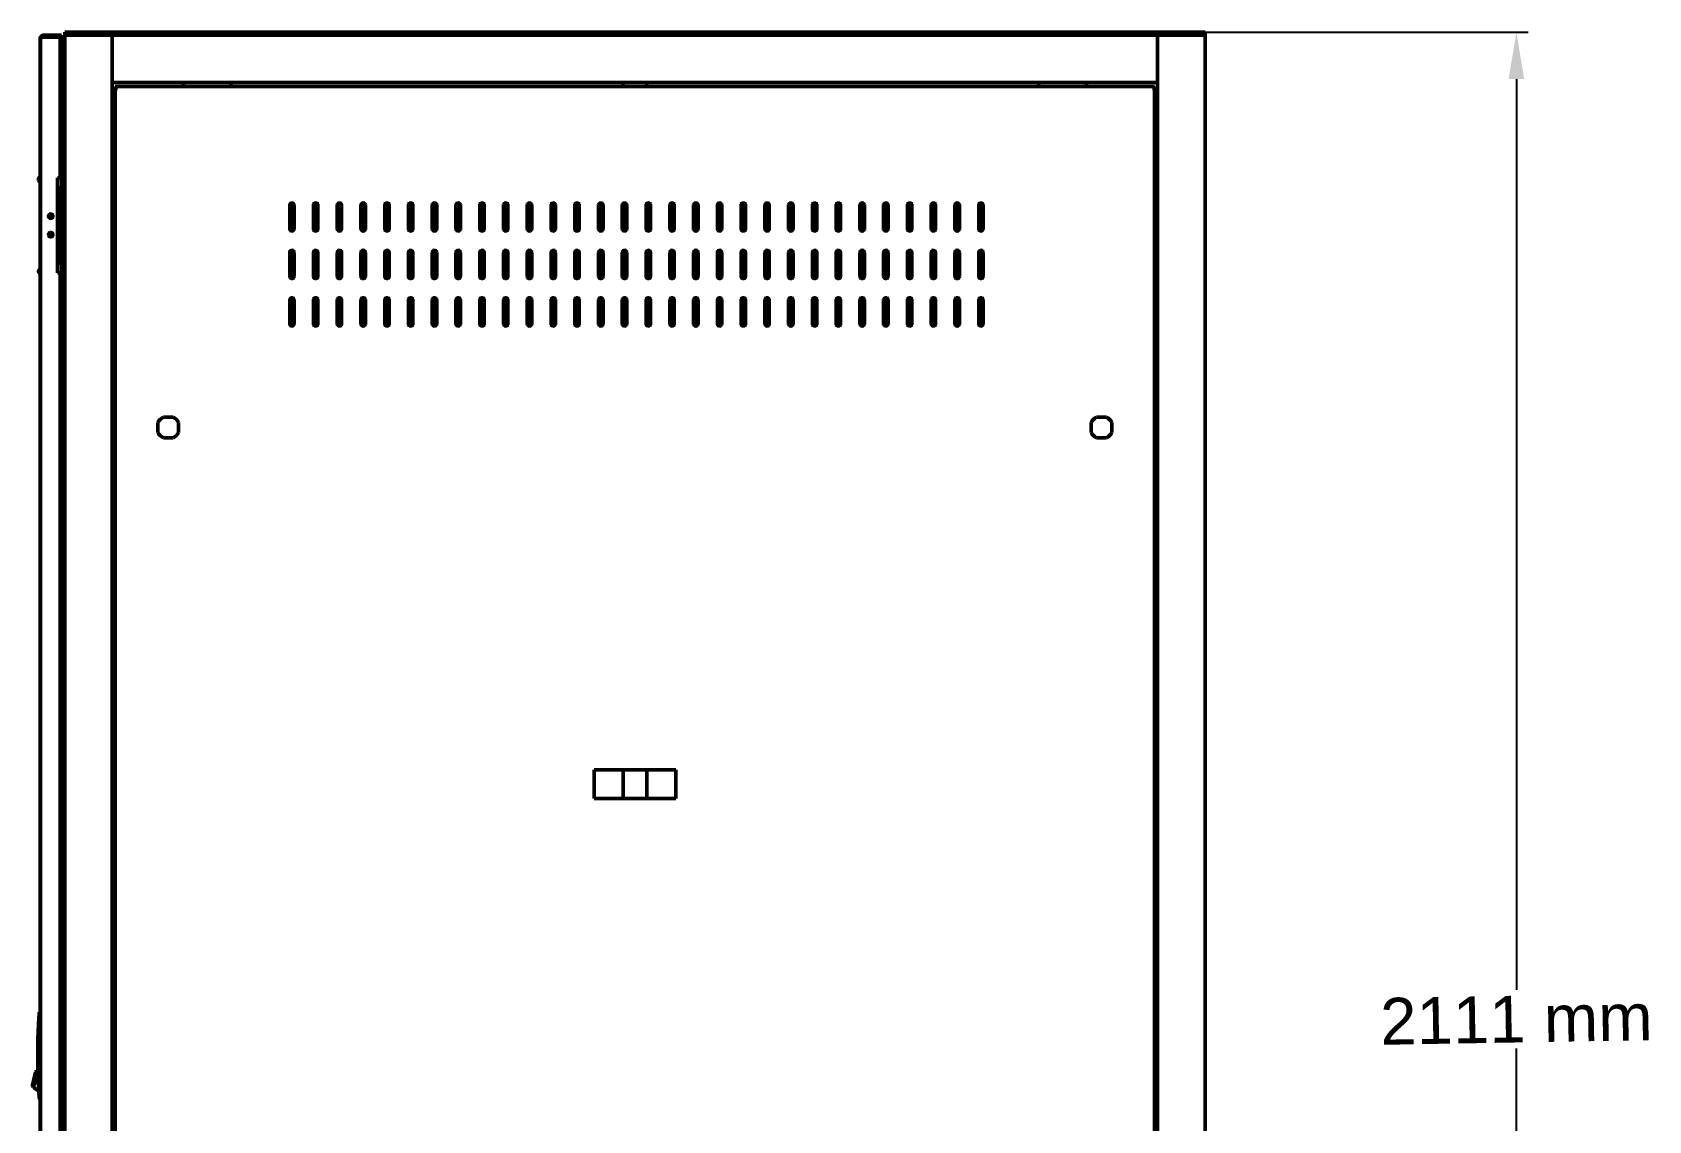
# Model space of a CAD drawing. Header units: millimetres. Extents: x -1 to 172, y -22 to 211.
# Drawn here: x -0.9 to 171.9, y 94.7 to 211.1 of the extents above; entities that cross this region are included whole.
import ezdxf

# ---------------------------------------------------------------- set-up
doc = ezdxf.new("R2010")
doc.units = ezdxf.units.MM
doc.layers.add('Visible (ANSI)', color=7, linetype='Continuous', lineweight=50)
doc.styles.get("Standard").update_dxf_attribs({"font": 'arial.ttf'})
doc.dimstyles.new('ISO-25', dxfattribs={"dimtxt": 2.5, "dimasz": 2.5, "dimexe": 1.25, "dimexo": 0.625, "dimtad": 1, "dimtxsty": 'Standard', "dimcen": 2.5, "dimadec": 0, "dimazin": 0, "dimtfac": 1, "dimtmove": 0, "dimatfit": 3, "dimfxl": 1, "dimarcsym": 0})

# ---------------------------------------------------------------- blocks, each defined once
blk = doc.blocks.new('*D38')
at = {"color": 0, "lineweight": -2}
for p, q in [((124.49, 211.07), (159.01, 211.07)), ((157.76, 206.07), (157.76, 108.67)), ((157.76, 5), (157.76, 102.4)), ((120.68, 0), (159.01, 0))]:
    blk.add_line(p, q, dxfattribs=at)
at = {"color": 0}
for points in [[(158.59, 206.07), (156.93, 206.07), (157.76, 211.07)], [(156.93, 5), (158.59, 5), (157.76, 0)]]:
    blk.add_solid(points, dxfattribs=at)
at = {"layer": 'Defpoints', "color": 0}
for p in [(123.86, 211.07), (157.76, 211.07), (120.05, 0)]:
    blk.add_point(p, dxfattribs=at)
at = {"color": 0, "insert": (157.76, 105.54), "char_height": 5, "attachment_point": 5, "rotation": 1}
blk.add_mtext('2111 mm', dxfattribs=at)

msp = doc.modelspace()

# ---------------------------------------------------------------- linework, layer by layer
at = {"layer": 'Visible (ANSI)'}
for p, q in [((0.311, 210.765), (0.305, 210.765)), ((0.305, 210.765), (0.305, 210.765)), ((1.825, 210.765), (0.311, 210.765)), ((0.311, 210.613), (0.311, 210.765)), ((1.825, 210.765), (1.977, 210.765)), ((1.825, 210.613), (1.825, 210.765)), ((2.282, 210.765), (1.977, 210.765)), ((2.282, 210.765), (2.282, 194.42)), ((2.607, 211.07), (3.241, 211.07)), ((2.607, 211.07), (2.607, 210.765)), ((3.241, 210.765), (2.607, 210.765)), ((2.607, 210.765), (2.607, 0)), ((3.241, 210.765), (2.607, 210.765)), ((123.86, 211.07), (3.241, 211.07)), ((123.86, 210.765), (3.241, 210.765)), ((3.241, 210.765), (7.05, 210.765)), ((7.685, 210.13), (7.685, 210.765)), ((119.416, 210.13), (119.416, 210.765)), ((120.051, 210.765), (123.86, 210.765)), ((123.86, 211.07), (124.495, 211.07)), ((124.495, 210.765), (123.86, 210.765)), ((124.495, 210.765), (123.86, 210.765)), ((124.495, 210.765), (124.495, 211.07)), ((124.495, 210.765), (124.495, 0)), ((0, 185.759), (0, 210.461)), ((0.006, 10.822), (0.006, 210.461)), ((0.311, 210.613), (1.825, 210.613)), ((0.311, 210.537), (1.825, 210.537)), ((1.983, 210.537), (1.825, 210.537)), ((2.11, 210.461), (2.129, 210.461)), ((2.129, 210.407), (2.129, 210.461)), ((2.129, 210.407), (2.129, 195.499)), ((7.685, 210.13), (7.685, 206.321)), ((119.416, 210.13), (119.416, 206.321)), ((7.685, 205.687), (7.685, 206.321)), ((7.685, 205.687), (119.416, 205.687)), ((7.685, 205.687), (7.685, 15.236)), ((15.303, 205.687), (15.303, 205.382)), ((20.382, 205.382), (20.382, 205.687)), ((62.281, 205.687), (62.281, 205.29)), ((64.82, 205.687), (64.82, 205.29)), ((106.72, 205.687), (106.72, 205.382)), ((111.798, 205.382), (111.798, 205.687)), ((119.416, 205.687), (119.416, 206.321)), ((119.416, 205.687), (119.416, 15.236)), ((8.003, 205.29), (119.099, 205.29)), ((8.003, 205.169), (8.003, 205.29)), ((8.003, 15.419), (8.003, 205.108)), ((8.125, 205.108), (8.003, 205.108)), ((8.142, 205.108), (8.125, 205.108)), ((8.142, 205.108), (8.182, 205.068)), ((15.303, 205.29), (15.303, 205.382)), ((20.382, 205.382), (20.382, 205.29)), ((106.72, 205.29), (106.72, 205.382)), ((111.798, 205.382), (111.798, 205.29)), ((118.92, 205.068), (118.959, 205.108)), ((118.959, 205.108), (118.977, 205.108)), ((118.977, 205.108), (119.099, 205.108)), ((119.099, 205.169), (119.099, 205.29)), ((119.099, 205.108), (119.099, 15.419)), ((-0.201, 195.346), (-0.186, 195.227)), ((-0.053, 195.576), (0, 195.592)), ((2.129, 195.499), (1.825, 195.499)), ((1.825, 185.341), (1.825, 195.499)), ((0, 195.082), (-0.165, 195.188)), ((1.825, 194.42), (1.907, 194.42)), ((2.157, 194.42), (1.907, 194.42)), ((2.507, 194.42), (2.157, 194.42)), ((2.157, 192.414), (2.157, 194.42)), ((2.507, 194.42), (2.507, 186.422)), ((2.607, 194.42), (2.507, 194.42)), ((1.832, 192.17), (1.825, 192.17)), ((1.832, 192.17), (1.832, 191.91)), ((1.832, 188.931), (1.832, 191.91)), ((2.319, 192.252), (2.085, 192.252)), ((2.085, 192.252), (2.085, 191.588)), ((2.157, 192.414), (2.319, 192.252)), ((2.157, 192.353), (2.157, 192.414)), ((2.319, 192.252), (2.319, 191.588)), ((26.652, 190.054), (26.652, 192.594)), ((26.809, 192.594), (26.809, 190.054)), ((27.129, 192.594), (27.129, 190.054)), ((29.191, 190.054), (29.191, 192.594)), ((29.348, 192.594), (29.348, 190.054)), ((29.668, 192.594), (29.668, 190.054)), ((31.73, 190.054), (31.73, 192.594)), ((31.888, 192.594), (31.888, 190.054)), ((32.208, 192.594), (32.208, 190.054)), ((34.27, 190.054), (34.27, 192.594)), ((34.427, 192.594), (34.427, 190.054)), ((34.747, 192.594), (34.747, 190.054)), ((36.809, 190.054), (36.809, 192.594)), ((36.966, 192.594), (36.966, 190.054)), ((37.286, 192.594), (37.286, 190.054)), ((39.348, 190.054), (39.348, 192.594)), ((39.506, 192.594), (39.506, 190.054)), ((39.826, 192.594), (39.826, 190.054)), ((41.888, 190.054), (41.888, 192.594)), ((42.045, 192.594), (42.045, 190.054)), ((42.365, 192.594), (42.365, 190.054)), ((44.427, 190.054), (44.427, 192.594)), ((44.584, 192.594), (44.584, 190.054)), ((44.904, 192.594), (44.904, 190.054)), ((46.966, 190.054), (46.966, 192.594)), ((47.124, 192.594), (47.124, 190.054)), ((47.444, 192.594), (47.444, 190.054)), ((49.506, 190.054), (49.506, 192.594)), ((49.663, 192.594), (49.663, 190.054)), ((49.983, 192.594), (49.983, 190.054)), ((52.045, 190.054), (52.045, 192.594)), ((52.202, 192.594), (52.202, 190.054)), ((52.522, 192.594), (52.522, 190.054)), ((54.584, 190.054), (54.584, 192.594)), ((54.742, 192.594), (54.742, 190.054)), ((55.062, 192.594), (55.062, 190.054)), ((57.124, 190.054), (57.124, 192.594)), ((57.281, 192.594), (57.281, 190.054)), ((57.601, 192.594), (57.601, 190.054)), ((59.663, 190.054), (59.663, 192.594)), ((59.821, 192.594), (59.821, 190.054)), ((60.14, 192.594), (60.14, 190.054)), ((62.202, 190.054), (62.202, 192.594)), ((62.281, 192.771), (62.281, 189.877)), ((62.68, 192.594), (62.68, 190.054)), ((64.742, 190.054), (64.742, 192.594)), ((64.82, 192.771), (64.82, 189.877)), ((64.899, 192.594), (64.899, 190.054)), ((65.219, 192.594), (65.219, 190.054)), ((67.281, 190.054), (67.281, 192.594)), ((67.439, 192.594), (67.439, 190.054)), ((67.758, 192.594), (67.758, 190.054)), ((69.82, 190.054), (69.82, 192.594)), ((69.978, 192.594), (69.978, 190.054)), ((70.298, 192.594), (70.298, 190.054)), ((72.36, 190.054), (72.36, 192.594)), ((72.517, 192.594), (72.517, 190.054)), ((72.837, 192.594), (72.837, 190.054)), ((74.899, 190.054), (74.899, 192.594)), ((75.057, 192.594), (75.057, 190.054)), ((75.377, 192.594), (75.377, 190.054)), ((77.438, 190.054), (77.438, 192.594)), ((77.596, 192.594), (77.596, 190.054)), ((77.916, 192.594), (77.916, 190.054)), ((79.978, 190.054), (79.978, 192.594)), ((80.135, 192.594), (80.135, 190.054)), ((80.455, 192.594), (80.455, 190.054)), ((82.517, 190.054), (82.517, 192.594)), ((82.675, 192.594), (82.675, 190.054)), ((82.995, 192.594), (82.995, 190.054)), ((85.056, 190.054), (85.056, 192.594)), ((85.214, 192.594), (85.214, 190.054)), ((85.534, 192.594), (85.534, 190.054)), ((87.596, 190.054), (87.596, 192.594)), ((87.753, 192.594), (87.753, 190.054)), ((88.073, 192.594), (88.073, 190.054)), ((90.135, 190.054), (90.135, 192.594)), ((90.293, 192.594), (90.293, 190.054)), ((90.613, 192.594), (90.613, 190.054)), ((92.675, 190.054), (92.675, 192.594)), ((92.832, 192.594), (92.832, 190.054)), ((93.152, 192.594), (93.152, 190.054)), ((95.214, 190.054), (95.214, 192.594)), ((95.371, 192.594), (95.371, 190.054)), ((95.691, 192.594), (95.691, 190.054)), ((97.753, 190.054), (97.753, 192.594)), ((97.911, 192.594), (97.911, 190.054)), ((98.231, 192.594), (98.231, 190.054)), ((100.293, 190.054), (100.293, 192.594)), ((100.45, 192.594), (100.45, 190.054)), ((100.77, 192.594), (100.77, 190.054)), ((2.319, 191.588), (2.085, 191.588)), ((2.319, 191.588), (2.157, 191.426)), ((2.157, 191.487), (2.157, 191.426)), ((2.157, 191.426), (2.157, 189.415)), ((1.825, 188.671), (1.832, 188.671)), ((1.832, 188.931), (1.832, 188.671)), ((2.085, 189.253), (2.319, 189.253)), ((2.085, 189.253), (2.085, 188.589)), ((2.319, 188.589), (2.085, 188.589)), ((2.157, 189.354), (2.157, 189.415)), ((2.157, 189.415), (2.319, 189.253)), ((2.319, 188.589), (2.157, 188.427)), ((2.157, 188.427), (2.157, 188.488)), ((2.157, 188.427), (2.157, 186.422)), ((2.319, 189.253), (2.319, 188.589)), ((26.652, 184.976), (26.652, 187.515)), ((26.809, 187.515), (26.809, 184.976)), ((27.129, 187.515), (27.129, 184.976)), ((29.191, 184.976), (29.191, 187.515)), ((29.348, 187.515), (29.348, 184.976)), ((29.668, 187.515), (29.668, 184.976)), ((31.73, 184.976), (31.73, 187.515)), ((31.888, 187.515), (31.888, 184.976)), ((32.208, 187.515), (32.208, 184.976)), ((34.27, 184.976), (34.27, 187.515)), ((34.427, 187.515), (34.427, 184.976)), ((34.747, 187.515), (34.747, 184.976)), ((36.809, 184.976), (36.809, 187.515)), ((36.966, 187.515), (36.966, 184.976)), ((37.286, 187.515), (37.286, 184.976)), ((39.348, 184.976), (39.348, 187.515)), ((39.506, 187.515), (39.506, 184.976)), ((39.826, 187.515), (39.826, 184.976)), ((41.888, 184.976), (41.888, 187.515)), ((42.045, 187.515), (42.045, 184.976)), ((42.365, 187.515), (42.365, 184.976)), ((44.427, 184.976), (44.427, 187.515)), ((44.584, 187.515), (44.584, 184.976)), ((44.904, 187.515), (44.904, 184.976)), ((46.966, 184.976), (46.966, 187.515)), ((47.124, 187.515), (47.124, 184.976)), ((47.444, 187.515), (47.444, 184.976)), ((49.506, 184.976), (49.506, 187.515)), ((49.663, 187.515), (49.663, 184.976)), ((49.983, 187.515), (49.983, 184.976)), ((52.045, 184.976), (52.045, 187.515)), ((52.202, 187.515), (52.202, 184.976)), ((52.522, 187.515), (52.522, 184.976)), ((54.584, 184.976), (54.584, 187.515)), ((54.742, 187.515), (54.742, 184.976)), ((55.062, 187.515), (55.062, 184.976)), ((57.124, 184.976), (57.124, 187.515)), ((57.281, 187.515), (57.281, 184.976)), ((57.601, 187.515), (57.601, 184.976)), ((59.663, 184.976), (59.663, 187.515)), ((59.821, 187.515), (59.821, 184.976)), ((60.14, 187.515), (60.14, 184.976)), ((62.202, 184.976), (62.202, 187.515)), ((62.281, 187.692), (62.281, 184.799)), ((62.68, 187.515), (62.68, 184.976)), ((64.742, 184.976), (64.742, 187.515)), ((64.82, 187.692), (64.82, 184.799)), ((64.899, 187.515), (64.899, 184.976)), ((65.219, 187.515), (65.219, 184.976)), ((67.281, 184.976), (67.281, 187.515)), ((67.439, 187.515), (67.439, 184.976)), ((67.758, 187.515), (67.758, 184.976)), ((69.82, 184.976), (69.82, 187.515)), ((69.978, 187.515), (69.978, 184.976)), ((70.298, 187.515), (70.298, 184.976)), ((72.36, 184.976), (72.36, 187.515)), ((72.517, 187.515), (72.517, 184.976)), ((72.837, 187.515), (72.837, 184.976)), ((74.899, 184.976), (74.899, 187.515)), ((75.057, 187.515), (75.057, 184.976)), ((75.377, 187.515), (75.377, 184.976)), ((77.438, 184.976), (77.438, 187.515)), ((77.596, 187.515), (77.596, 184.976)), ((77.916, 187.515), (77.916, 184.976)), ((79.978, 184.976), (79.978, 187.515)), ((80.135, 187.515), (80.135, 184.976)), ((80.455, 187.515), (80.455, 184.976)), ((82.517, 184.976), (82.517, 187.515)), ((82.675, 187.515), (82.675, 184.976)), ((82.995, 187.515), (82.995, 184.976)), ((85.056, 184.976), (85.056, 187.515)), ((85.214, 187.515), (85.214, 184.976)), ((85.534, 187.515), (85.534, 184.976)), ((87.596, 184.976), (87.596, 187.515)), ((87.753, 187.515), (87.753, 184.976)), ((88.073, 187.515), (88.073, 184.976)), ((90.135, 184.976), (90.135, 187.515)), ((90.293, 187.515), (90.293, 184.976)), ((90.613, 187.515), (90.613, 184.976)), ((92.675, 184.976), (92.675, 187.515)), ((92.832, 187.515), (92.832, 184.976)), ((93.152, 187.515), (93.152, 184.976)), ((95.214, 184.976), (95.214, 187.515)), ((95.371, 187.515), (95.371, 184.976)), ((95.691, 187.515), (95.691, 184.976)), ((97.753, 184.976), (97.753, 187.515)), ((97.911, 187.515), (97.911, 184.976)), ((98.231, 187.515), (98.231, 184.976)), ((100.293, 184.976), (100.293, 187.515)), ((100.45, 187.515), (100.45, 184.976)), ((100.77, 187.515), (100.77, 184.976)), ((-0.201, 185.496), (-0.186, 185.614)), ((0.006, 185.763), (-0.165, 185.653)), ((-0.053, 185.265), (0.006, 185.247)), ((0, 26.846), (0, 185.249)), ((1.907, 186.422), (1.825, 186.422)), ((1.825, 185.341), (2.129, 185.341)), ((2.157, 186.422), (1.907, 186.422)), ((2.129, 185.341), (2.129, 36.584)), ((2.507, 186.422), (2.157, 186.422)), ((2.282, 186.422), (2.282, 35.506)), ((2.507, 186.422), (2.607, 186.422)), ((26.652, 179.897), (26.652, 182.436)), ((26.809, 182.436), (26.809, 179.897)), ((27.129, 182.436), (27.129, 179.897)), ((29.191, 179.897), (29.191, 182.436)), ((29.348, 182.436), (29.348, 179.897)), ((29.668, 182.436), (29.668, 179.897)), ((31.73, 179.897), (31.73, 182.436)), ((31.888, 182.436), (31.888, 179.897)), ((32.208, 182.436), (32.208, 179.897)), ((34.27, 179.897), (34.27, 182.436)), ((34.427, 182.436), (34.427, 179.897)), ((34.747, 182.436), (34.747, 179.897)), ((36.809, 179.897), (36.809, 182.436)), ((36.966, 182.436), (36.966, 179.897)), ((37.286, 182.436), (37.286, 179.897)), ((39.348, 179.897), (39.348, 182.436)), ((39.506, 182.436), (39.506, 179.897)), ((39.826, 182.436), (39.826, 179.897)), ((41.888, 179.897), (41.888, 182.436)), ((42.045, 182.436), (42.045, 179.897)), ((42.365, 182.436), (42.365, 179.897)), ((44.427, 179.897), (44.427, 182.436)), ((44.584, 182.436), (44.584, 179.897)), ((44.904, 182.436), (44.904, 179.897)), ((46.966, 179.897), (46.966, 182.436)), ((47.124, 182.436), (47.124, 179.897)), ((47.444, 182.436), (47.444, 179.897)), ((49.506, 179.897), (49.506, 182.436)), ((49.663, 182.436), (49.663, 179.897)), ((49.983, 182.436), (49.983, 179.897)), ((52.045, 179.897), (52.045, 182.436)), ((52.202, 182.436), (52.202, 179.897)), ((52.522, 182.436), (52.522, 179.897)), ((54.584, 179.897), (54.584, 182.436)), ((54.742, 182.436), (54.742, 179.897)), ((55.062, 182.436), (55.062, 179.897)), ((57.124, 179.897), (57.124, 182.436)), ((57.281, 182.436), (57.281, 179.897)), ((57.601, 182.436), (57.601, 179.897)), ((59.663, 179.897), (59.663, 182.436)), ((59.821, 182.436), (59.821, 179.897)), ((60.14, 182.436), (60.14, 179.897)), ((62.202, 179.897), (62.202, 182.436)), ((62.281, 182.614), (62.281, 179.72)), ((62.68, 182.436), (62.68, 179.897)), ((64.742, 179.897), (64.742, 182.436)), ((64.82, 182.614), (64.82, 179.72)), ((64.899, 182.436), (64.899, 179.897)), ((65.219, 182.436), (65.219, 179.897)), ((67.281, 179.897), (67.281, 182.436)), ((67.439, 182.436), (67.439, 179.897)), ((67.758, 182.436), (67.758, 179.897)), ((69.82, 179.897), (69.82, 182.436)), ((69.978, 182.436), (69.978, 179.897)), ((70.298, 182.436), (70.298, 179.897)), ((72.36, 179.897), (72.36, 182.436)), ((72.517, 182.436), (72.517, 179.897)), ((72.837, 182.436), (72.837, 179.897)), ((74.899, 179.897), (74.899, 182.436)), ((75.057, 182.436), (75.057, 179.897)), ((75.377, 182.436), (75.377, 179.897)), ((77.438, 179.897), (77.438, 182.436)), ((77.596, 182.436), (77.596, 179.897)), ((77.916, 182.436), (77.916, 179.897)), ((79.978, 179.897), (79.978, 182.436)), ((80.135, 182.436), (80.135, 179.897)), ((80.455, 182.436), (80.455, 179.897)), ((82.517, 179.897), (82.517, 182.436)), ((82.675, 182.436), (82.675, 179.897)), ((82.995, 182.436), (82.995, 179.897)), ((85.056, 179.897), (85.056, 182.436)), ((85.214, 182.436), (85.214, 179.897)), ((85.534, 182.436), (85.534, 179.897)), ((87.596, 179.897), (87.596, 182.436)), ((87.753, 182.436), (87.753, 179.897)), ((88.073, 182.436), (88.073, 179.897)), ((90.135, 179.897), (90.135, 182.436)), ((90.293, 182.436), (90.293, 179.897)), ((90.613, 182.436), (90.613, 179.897)), ((92.675, 179.897), (92.675, 182.436)), ((92.832, 182.436), (92.832, 179.897)), ((93.152, 182.436), (93.152, 179.897)), ((95.214, 179.897), (95.214, 182.436)), ((95.371, 182.436), (95.371, 179.897)), ((95.691, 182.436), (95.691, 179.897)), ((97.753, 179.897), (97.753, 182.436)), ((97.911, 182.436), (97.911, 179.897)), ((98.231, 182.436), (98.231, 179.897)), ((100.293, 179.897), (100.293, 182.436)), ((100.45, 182.436), (100.45, 179.897)), ((100.77, 182.436), (100.77, 179.897)), ((7.685, 176.981), (8.003, 176.981)), ((119.099, 176.981), (119.416, 176.981)), ((8.003, 175.394), (7.685, 175.394)), ((8.003, 175.392), (7.685, 175.392)), ((119.416, 175.394), (119.099, 175.394)), ((119.416, 175.392), (119.099, 175.392)), ((8.003, 172.853), (7.685, 172.853)), ((119.416, 172.853), (119.099, 172.853)), ((7.99, 171.418), (7.685, 171.418)), ((7.99, 171.418), (8.003, 171.418)), ((119.099, 171.418), (119.112, 171.418)), ((119.416, 171.418), (119.112, 171.418)), ((12.574, 168.271), (12.574, 169.329)), ((13.15, 169.905), (14.207, 169.905)), ((14.784, 169.329), (14.784, 168.271)), ((112.318, 168.271), (112.318, 169.329)), ((112.894, 169.905), (113.951, 169.905)), ((114.528, 169.329), (114.528, 168.271)), ((14.207, 167.695), (13.15, 167.695)), ((113.951, 167.695), (112.894, 167.695)), ((7.685, 166.34), (7.99, 166.34)), ((8.003, 166.34), (7.99, 166.34)), ((119.112, 166.34), (119.099, 166.34)), ((119.112, 166.34), (119.416, 166.34)), ((7.685, 144.949), (8.003, 144.949)), ((119.099, 144.949), (119.416, 144.949)), ((8.003, 143.362), (7.685, 143.362)), ((8.003, 143.361), (7.685, 143.361)), ((119.416, 143.362), (119.099, 143.362)), ((119.416, 143.361), (119.099, 143.361)), ((8.003, 140.822), (7.685, 140.822)), ((119.416, 140.822), (119.099, 140.822)), ((59.178, 129.135), (59.178, 132.203)), ((59.178, 132.203), (67.924, 132.203)), ((62.281, 132.203), (62.281, 129.135)), ((64.82, 132.203), (64.82, 129.135)), ((67.924, 132.203), (67.924, 129.135)), ((67.924, 129.135), (59.178, 129.135)), ((7.685, 112.918), (8.003, 112.918)), ((119.099, 112.918), (119.416, 112.918)), ((8.003, 111.331), (7.685, 111.331)), ((8.003, 111.33), (7.685, 111.33)), ((119.416, 111.331), (119.099, 111.331)), ((119.416, 111.33), (119.099, 111.33)), ((8.003, 108.79), (7.685, 108.79)), ((7.685, 107.648), (7.948, 107.648)), ((7.685, 107.148), (7.948, 107.148)), ((7.948, 107.648), (7.948, 107.286)), ((7.948, 107.286), (7.948, 107.148)), ((119.416, 108.79), (119.099, 108.79)), ((-0.1, 106.298), (0, 106.298)), ((-0.1, 106.056), (-0.1, 105.578)), ((2.607, 105.926), (2.282, 105.875)), ((2.607, 104.867), (2.282, 104.755)), ((2.375, 102.81), (2.375, 102.326)), ((2.375, 102.326), (2.375, 101.073)), ((2.607, 101.949), (2.375, 101.949)), ((-0.1, 100.2), (-0.1, 100.2)), ((2.607, 101.449), (2.375, 101.449)), ((2.375, 101.073), (2.375, 100.588)), ((-0.851, 98.47), (-0.522, 99.866)), ((-0.686, 98.385), (-0.659, 98.5)), ((-0.659, 98.5), (-0.625, 98.642)), ((-0.625, 98.642), (-0.588, 98.801)), ((-0.588, 98.801), (-0.549, 98.965)), ((-0.549, 98.965), (-0.511, 99.127)), ((-0.511, 99.127), (-0.483, 99.247)), ((-0.511, 99.127), (-0.2, 98.544)), ((-0.483, 99.247), (-0.455, 99.367)), ((-0.455, 99.367), (-0.426, 99.487)), ((-0.329, 99.903), (-0.426, 99.925)), ((-0.426, 99.487), (-0.398, 99.608)), ((-0.398, 99.608), (-0.37, 99.728)), ((-0.37, 99.728), (-0.341, 99.848)), ((-0.341, 99.848), (-0.327, 99.909)), ((-0.327, 99.909), (-0.313, 99.969)), ((-0.313, 99.969), (-0.299, 100.029)), ((-0.299, 100.029), (-0.285, 100.089)), ((-0.26, 100.094), (-0.285, 100.089)), ((-0.285, 100.089), (-0.26, 100.093)), ((-0.1, 100.126), (-0.1, 100.126)), ((-0.1, 100.12), (-0.1, 100.12)), ((-0.694, 98.35), (-0.791, 98.373)), ((-0.72, 98.241), (-0.716, 98.256)), ((-0.159, 97.837), (-0.72, 98.241)), ((-0.716, 98.256), (-0.705, 98.303)), ((-0.705, 98.303), (-0.686, 98.385)), ((-0.1, 98.357), (-0.1, 98.357)), ((-0.1, 97.72), (-0.1, 97.242)), ((0, 97.001), (-0.1, 97.001))]:
    msp.add_line(p, q, dxfattribs=at)
for centre, radius in [((1.114, 191.41), 0.239), ((1.107, 191.42), 0.2), ((1.114, 189.427), 0.239), ((1.107, 189.421), 0.2)]:
    msp.add_circle(centre, radius, dxfattribs=at)
for centre, radius, start, end in [((1.825, 210.461), 0.152, 30, 90), ((119.569, 205.839), 0.305, 210, 240), ((0.957, 190.98), 1.2, 37.65846, 43.18342), ((26.89, 192.594), 0.239, 0, 180), ((26.57, 192.594), 0.239, 0, 47.91651), ((29.43, 192.594), 0.239, 0, 180), ((29.11, 192.594), 0.239, 0, 47.91651), ((31.969, 192.594), 0.239, 0, 180), ((31.649, 192.594), 0.239, 0, 47.91651), ((34.508, 192.594), 0.239, 0, 180), ((34.188, 192.594), 0.239, 0, 47.91651), ((37.048, 192.594), 0.239, 0, 180), ((36.728, 192.594), 0.239, 0, 47.91651), ((39.587, 192.594), 0.239, 0, 180), ((39.267, 192.594), 0.239, 0, 47.91651), ((42.126, 192.594), 0.239, 0, 180), ((41.806, 192.594), 0.239, 0, 47.91651), ((44.666, 192.594), 0.239, 0, 180), ((44.346, 192.594), 0.239, 0, 47.91651), ((47.205, 192.594), 0.239, 0, 180), ((46.885, 192.594), 0.239, 0, 47.91651), ((49.744, 192.594), 0.239, 0, 180), ((49.424, 192.594), 0.239, 0, 47.91651), ((52.284, 192.594), 0.239, 0, 180), ((51.964, 192.594), 0.239, 0, 47.91651), ((54.823, 192.594), 0.239, 0, 180), ((54.503, 192.594), 0.239, 0, 47.91651), ((57.362, 192.594), 0.239, 0, 180), ((57.042, 192.594), 0.239, 0, 47.91651), ((59.902, 192.594), 0.239, 0, 180), ((59.582, 192.594), 0.239, 0, 47.91651), ((62.441, 192.594), 0.239, 0, 180), ((64.98, 192.594), 0.239, 0, 180), ((64.661, 192.594), 0.239, 0, 47.91651), ((67.52, 192.594), 0.239, 0, 180), ((67.2, 192.594), 0.239, 0, 47.91651), ((70.059, 192.594), 0.239, 0, 180), ((69.739, 192.594), 0.239, 0, 47.91651), ((72.598, 192.594), 0.239, 0, 180), ((72.279, 192.594), 0.239, 0, 47.91651), ((75.138, 192.594), 0.239, 0, 180), ((74.818, 192.594), 0.239, 0, 47.91651), ((77.677, 192.594), 0.239, 0, 180), ((77.357, 192.594), 0.239, 0, 47.91651), ((80.217, 192.594), 0.239, 0, 180), ((79.897, 192.594), 0.239, 0, 47.91651), ((82.756, 192.594), 0.239, 0, 180), ((82.436, 192.594), 0.239, 0, 47.91651), ((85.295, 192.594), 0.239, 0, 180), ((84.975, 192.594), 0.239, 0, 47.91651), ((87.835, 192.594), 0.239, 0, 180), ((87.515, 192.594), 0.239, 0, 47.91651), ((90.374, 192.594), 0.239, 0, 180), ((90.054, 192.594), 0.239, 0, 47.91651), ((92.913, 192.594), 0.239, 0, 180), ((92.593, 192.594), 0.239, 0, 47.91651), ((95.453, 192.594), 0.239, 0, 180), ((95.133, 192.594), 0.239, 0, 47.91651), ((97.992, 192.594), 0.239, 0, 180), ((97.672, 192.594), 0.239, 0, 47.91651), ((100.531, 192.594), 0.239, 0, 180), ((100.211, 192.594), 0.239, 0, 47.91651), ((26.89, 190.054), 0.239, 180, 0), ((26.57, 190.054), 0.239, 312.08349, 0), ((29.43, 190.054), 0.239, 180, 0), ((29.11, 190.054), 0.239, 312.08349, 0), ((31.969, 190.054), 0.239, 180, 0), ((31.649, 190.054), 0.239, 312.08349, 0), ((34.508, 190.054), 0.239, 180, 0), ((34.188, 190.054), 0.239, 312.08349, 0), ((37.048, 190.054), 0.239, 180, 0), ((36.728, 190.054), 0.239, 312.08349, 0), ((39.587, 190.054), 0.239, 180, 0), ((39.267, 190.054), 0.239, 312.08349, 0), ((42.126, 190.054), 0.239, 180, 0), ((41.806, 190.054), 0.239, 312.08349, 0), ((44.666, 190.054), 0.239, 180, 0), ((44.346, 190.054), 0.239, 312.08349, 0), ((47.205, 190.054), 0.239, 180, 0), ((46.885, 190.054), 0.239, 312.08349, 0), ((49.744, 190.054), 0.239, 180, 0), ((49.424, 190.054), 0.239, 312.08349, 0), ((52.284, 190.054), 0.239, 180, 0), ((51.964, 190.054), 0.239, 312.08349, 0), ((54.823, 190.054), 0.239, 180, 0), ((54.503, 190.054), 0.239, 312.08349, 0), ((57.362, 190.054), 0.239, 180, 0), ((57.042, 190.054), 0.239, 312.08349, 0), ((59.902, 190.054), 0.239, 180, 0), ((59.582, 190.054), 0.239, 312.08349, 0), ((62.441, 190.054), 0.239, 180, 0), ((64.98, 190.054), 0.239, 180, 0), ((64.661, 190.054), 0.239, 312.08349, 0), ((67.52, 190.054), 0.239, 180, 0), ((67.2, 190.054), 0.239, 312.08349, 0), ((70.059, 190.054), 0.239, 180, 0), ((69.739, 190.054), 0.239, 312.08349, 0), ((72.598, 190.054), 0.239, 180, 0), ((72.279, 190.054), 0.239, 312.08349, 0), ((75.138, 190.054), 0.239, 180, 0), ((74.818, 190.054), 0.239, 312.08349, 0), ((77.677, 190.054), 0.239, 180, 0), ((77.357, 190.054), 0.239, 312.08349, 0), ((80.217, 190.054), 0.239, 180, 0), ((79.897, 190.054), 0.239, 312.08349, 0), ((82.756, 190.054), 0.239, 180, 0), ((82.436, 190.054), 0.239, 312.08349, 0), ((85.295, 190.054), 0.239, 180, 0), ((84.975, 190.054), 0.239, 312.08349, 0), ((87.835, 190.054), 0.239, 180, 0), ((87.515, 190.054), 0.239, 312.08349, 0), ((90.374, 190.054), 0.239, 180, 0), ((90.054, 190.054), 0.239, 312.08349, 0), ((92.913, 190.054), 0.239, 180, 0), ((92.593, 190.054), 0.239, 312.08349, 0), ((95.453, 190.054), 0.239, 180, 0), ((95.133, 190.054), 0.239, 312.08349, 0), ((97.992, 190.054), 0.239, 180, 0), ((97.672, 190.054), 0.239, 312.08349, 0), ((100.531, 190.054), 0.239, 180, 0), ((100.211, 190.054), 0.239, 312.08349, 0), ((0.957, 189.861), 1.2, 316.81658, 322.34154), ((26.89, 187.515), 0.239, 0, 180), ((26.57, 187.515), 0.239, 0, 47.91651), ((29.43, 187.515), 0.239, 0, 180), ((29.11, 187.515), 0.239, 0, 47.91651), ((31.969, 187.515), 0.239, 0, 180), ((31.649, 187.515), 0.239, 0, 47.91651), ((34.508, 187.515), 0.239, 0, 180), ((34.188, 187.515), 0.239, 0, 47.91651), ((37.048, 187.515), 0.239, 0, 180), ((36.728, 187.515), 0.239, 0, 47.91651), ((39.587, 187.515), 0.239, 0, 180), ((39.267, 187.515), 0.239, 0, 47.91651), ((42.126, 187.515), 0.239, 0, 180), ((41.806, 187.515), 0.239, 0, 47.91651), ((44.666, 187.515), 0.239, 0, 180), ((44.346, 187.515), 0.239, 0, 47.91651), ((47.205, 187.515), 0.239, 0, 180), ((46.885, 187.515), 0.239, 0, 47.91651), ((49.744, 187.515), 0.239, 0, 180), ((49.424, 187.515), 0.239, 0, 47.91651), ((52.284, 187.515), 0.239, 0, 180), ((51.964, 187.515), 0.239, 0, 47.91651), ((54.823, 187.515), 0.239, 0, 180), ((54.503, 187.515), 0.239, 0, 47.91651), ((57.362, 187.515), 0.239, 0, 180), ((57.042, 187.515), 0.239, 0, 47.91651), ((59.902, 187.515), 0.239, 0, 180), ((59.582, 187.515), 0.239, 0, 47.91651), ((62.441, 187.515), 0.239, 0, 180), ((64.98, 187.515), 0.239, 0, 180), ((64.661, 187.515), 0.239, 0, 47.91651), ((67.52, 187.515), 0.239, 0, 180), ((67.2, 187.515), 0.239, 0, 47.91651), ((70.059, 187.515), 0.239, 0, 180), ((69.739, 187.515), 0.239, 0, 47.91651), ((72.598, 187.515), 0.239, 0, 180), ((72.279, 187.515), 0.239, 0, 47.91651), ((75.138, 187.515), 0.239, 0, 180), ((74.818, 187.515), 0.239, 0, 47.91651), ((77.677, 187.515), 0.239, 0, 180), ((77.357, 187.515), 0.239, 0, 47.91651), ((80.217, 187.515), 0.239, 0, 180), ((79.897, 187.515), 0.239, 0, 47.91651), ((82.756, 187.515), 0.239, 0, 180), ((82.436, 187.515), 0.239, 0, 47.91651), ((85.295, 187.515), 0.239, 0, 180), ((84.975, 187.515), 0.239, 0, 47.91651), ((87.835, 187.515), 0.239, 0, 180), ((87.515, 187.515), 0.239, 0, 47.91651), ((90.374, 187.515), 0.239, 0, 180), ((90.054, 187.515), 0.239, 0, 47.91651), ((92.913, 187.515), 0.239, 0, 180), ((92.593, 187.515), 0.239, 0, 47.91651), ((95.453, 187.515), 0.239, 0, 180), ((95.133, 187.515), 0.239, 0, 47.91651), ((97.992, 187.515), 0.239, 0, 180), ((97.672, 187.515), 0.239, 0, 47.91651), ((100.531, 187.515), 0.239, 0, 180), ((100.211, 187.515), 0.239, 0, 47.91651), ((26.89, 184.976), 0.239, 180, 0), ((26.57, 184.976), 0.239, 312.08349, 0), ((29.43, 184.976), 0.239, 180, 0), ((29.11, 184.976), 0.239, 312.08349, 0), ((31.969, 184.976), 0.239, 180, 0), ((31.649, 184.976), 0.239, 312.08349, 0), ((34.508, 184.976), 0.239, 180, 0), ((34.188, 184.976), 0.239, 312.08349, 0), ((37.048, 184.976), 0.239, 180, 0), ((36.728, 184.976), 0.239, 312.08349, 0), ((39.587, 184.976), 0.239, 180, 0), ((39.267, 184.976), 0.239, 312.08349, 0), ((42.126, 184.976), 0.239, 180, 0), ((41.806, 184.976), 0.239, 312.08349, 0), ((44.666, 184.976), 0.239, 180, 0), ((44.346, 184.976), 0.239, 312.08349, 0), ((47.205, 184.976), 0.239, 180, 0), ((46.885, 184.976), 0.239, 312.08349, 0), ((49.744, 184.976), 0.239, 180, 0), ((49.424, 184.976), 0.239, 312.08349, 0), ((52.284, 184.976), 0.239, 180, 0), ((51.964, 184.976), 0.239, 312.08349, 0), ((54.823, 184.976), 0.239, 180, 0), ((54.503, 184.976), 0.239, 312.08349, 0), ((57.362, 184.976), 0.239, 180, 0), ((57.042, 184.976), 0.239, 312.08349, 0), ((59.902, 184.976), 0.239, 180, 0), ((59.582, 184.976), 0.239, 312.08349, 0), ((62.441, 184.976), 0.239, 180, 0), ((64.98, 184.976), 0.239, 180, 0), ((64.661, 184.976), 0.239, 312.08349, 0), ((67.52, 184.976), 0.239, 180, 0), ((67.2, 184.976), 0.239, 312.08349, 0), ((70.059, 184.976), 0.239, 180, 0), ((69.739, 184.976), 0.239, 312.08349, 0), ((72.598, 184.976), 0.239, 180, 0), ((72.279, 184.976), 0.239, 312.08349, 0), ((75.138, 184.976), 0.239, 180, 0), ((74.818, 184.976), 0.239, 312.08349, 0), ((77.677, 184.976), 0.239, 180, 0), ((77.357, 184.976), 0.239, 312.08349, 0), ((80.217, 184.976), 0.239, 180, 0), ((79.897, 184.976), 0.239, 312.08349, 0), ((82.756, 184.976), 0.239, 180, 0), ((82.436, 184.976), 0.239, 312.08349, 0), ((85.295, 184.976), 0.239, 180, 0), ((84.975, 184.976), 0.239, 312.08349, 0), ((87.835, 184.976), 0.239, 180, 0), ((87.515, 184.976), 0.239, 312.08349, 0), ((90.374, 184.976), 0.239, 180, 0), ((90.054, 184.976), 0.239, 312.08349, 0), ((92.913, 184.976), 0.239, 180, 0), ((92.593, 184.976), 0.239, 312.08349, 0), ((95.453, 184.976), 0.239, 180, 0), ((95.133, 184.976), 0.239, 312.08349, 0), ((97.992, 184.976), 0.239, 180, 0), ((97.672, 184.976), 0.239, 312.08349, 0), ((100.531, 184.976), 0.239, 180, 0), ((100.211, 184.976), 0.239, 312.08349, 0), ((26.89, 182.436), 0.239, 0, 180), ((26.57, 182.436), 0.239, 0, 47.91651), ((29.43, 182.436), 0.239, 0, 180), ((29.11, 182.436), 0.239, 0, 47.91651), ((31.969, 182.436), 0.239, 0, 180), ((31.649, 182.436), 0.239, 0, 47.91651), ((34.508, 182.436), 0.239, 0, 180), ((34.188, 182.436), 0.239, 0, 47.91651), ((37.048, 182.436), 0.239, 0, 180), ((36.728, 182.436), 0.239, 0, 47.91651), ((39.587, 182.436), 0.239, 0, 180), ((39.267, 182.436), 0.239, 0, 47.91651), ((42.126, 182.436), 0.239, 0, 180), ((41.806, 182.436), 0.239, 0, 47.91651), ((44.666, 182.436), 0.239, 0, 180), ((44.346, 182.436), 0.239, 0, 47.91651), ((47.205, 182.436), 0.239, 0, 180), ((46.885, 182.436), 0.239, 0, 47.91651), ((49.744, 182.436), 0.239, 0, 180), ((49.424, 182.436), 0.239, 0, 47.91651), ((52.284, 182.436), 0.239, 0, 180), ((51.964, 182.436), 0.239, 0, 47.91651), ((54.823, 182.436), 0.239, 0, 180), ((54.503, 182.436), 0.239, 0, 47.91651), ((57.362, 182.436), 0.239, 0, 180), ((57.042, 182.436), 0.239, 0, 47.91651), ((59.902, 182.436), 0.239, 0, 180), ((59.582, 182.436), 0.239, 0, 47.91651), ((62.441, 182.436), 0.239, 0, 180), ((64.98, 182.436), 0.239, 0, 180), ((64.661, 182.436), 0.239, 0, 47.91651), ((67.52, 182.436), 0.239, 0, 180), ((67.2, 182.436), 0.239, 0, 47.91651), ((70.059, 182.436), 0.239, 0, 180), ((69.739, 182.436), 0.239, 0, 47.91651), ((72.598, 182.436), 0.239, 0, 180), ((72.279, 182.436), 0.239, 0, 47.91651), ((75.138, 182.436), 0.239, 0, 180), ((74.818, 182.436), 0.239, 0, 47.91651), ((77.677, 182.436), 0.239, 0, 180), ((77.357, 182.436), 0.239, 0, 47.91651), ((80.217, 182.436), 0.239, 0, 180), ((79.897, 182.436), 0.239, 0, 47.91651), ((82.756, 182.436), 0.239, 0, 180), ((82.436, 182.436), 0.239, 0, 47.91651), ((85.295, 182.436), 0.239, 0, 180), ((84.975, 182.436), 0.239, 0, 47.91651), ((87.835, 182.436), 0.239, 0, 180), ((87.515, 182.436), 0.239, 0, 47.91651), ((90.374, 182.436), 0.239, 0, 180), ((90.054, 182.436), 0.239, 0, 47.91651), ((92.913, 182.436), 0.239, 0, 180), ((92.593, 182.436), 0.239, 0, 47.91651), ((95.453, 182.436), 0.239, 0, 180), ((95.133, 182.436), 0.239, 0, 47.91651), ((97.992, 182.436), 0.239, 0, 180), ((97.672, 182.436), 0.239, 0, 47.91651), ((100.531, 182.436), 0.239, 0, 180), ((100.211, 182.436), 0.239, 0, 47.91651), ((26.89, 179.897), 0.239, 180, 0), ((26.57, 179.897), 0.239, 312.08349, 0), ((29.43, 179.897), 0.239, 180, 0), ((29.11, 179.897), 0.239, 312.08349, 0), ((31.969, 179.897), 0.239, 180, 0), ((31.649, 179.897), 0.239, 312.08349, 0), ((34.508, 179.897), 0.239, 180, 0), ((34.188, 179.897), 0.239, 312.08349, 0), ((37.048, 179.897), 0.239, 180, 0), ((36.728, 179.897), 0.239, 312.08349, 0), ((39.587, 179.897), 0.239, 180, 0), ((39.267, 179.897), 0.239, 312.08349, 0), ((42.126, 179.897), 0.239, 180, 0), ((41.806, 179.897), 0.239, 312.08349, 0), ((44.666, 179.897), 0.239, 180, 0), ((44.346, 179.897), 0.239, 312.08349, 0), ((47.205, 179.897), 0.239, 180, 0), ((46.885, 179.897), 0.239, 312.08349, 0), ((49.744, 179.897), 0.239, 180, 0), ((49.424, 179.897), 0.239, 312.08349, 0), ((52.284, 179.897), 0.239, 180, 0), ((51.964, 179.897), 0.239, 312.08349, 0), ((54.823, 179.897), 0.239, 180, 0), ((54.503, 179.897), 0.239, 312.08349, 0), ((57.362, 179.897), 0.239, 180, 0), ((57.042, 179.897), 0.239, 312.08349, 0), ((59.902, 179.897), 0.239, 180, 0), ((59.582, 179.897), 0.239, 312.08349, 0), ((62.441, 179.897), 0.239, 180, 0), ((64.98, 179.897), 0.239, 180, 0), ((64.661, 179.897), 0.239, 312.08349, 0), ((67.52, 179.897), 0.239, 180, 0), ((67.2, 179.897), 0.239, 312.08349, 0), ((70.059, 179.897), 0.239, 180, 0), ((69.739, 179.897), 0.239, 312.08349, 0), ((72.598, 179.897), 0.239, 180, 0), ((72.279, 179.897), 0.239, 312.08349, 0), ((75.138, 179.897), 0.239, 180, 0), ((74.818, 179.897), 0.239, 312.08349, 0), ((77.677, 179.897), 0.239, 180, 0), ((77.357, 179.897), 0.239, 312.08349, 0), ((80.217, 179.897), 0.239, 180, 0), ((79.897, 179.897), 0.239, 312.08349, 0), ((82.756, 179.897), 0.239, 180, 0), ((82.436, 179.897), 0.239, 312.08349, 0), ((85.295, 179.897), 0.239, 180, 0), ((84.975, 179.897), 0.239, 312.08349, 0), ((87.835, 179.897), 0.239, 180, 0), ((87.515, 179.897), 0.239, 312.08349, 0), ((90.374, 179.897), 0.239, 180, 0), ((90.054, 179.897), 0.239, 312.08349, 0), ((92.913, 179.897), 0.239, 180, 0), ((92.593, 179.897), 0.239, 312.08349, 0), ((95.453, 179.897), 0.239, 180, 0), ((95.133, 179.897), 0.239, 312.08349, 0), ((97.992, 179.897), 0.239, 180, 0), ((97.672, 179.897), 0.239, 312.08349, 0), ((100.531, 179.897), 0.239, 180, 0), ((100.211, 179.897), 0.239, 312.08349, 0), ((13.679, 168.8), 1.225, 115.57123, 154.42877), ((13.679, 168.8), 1.225, 25.57123, 64.42877), ((113.423, 168.8), 1.225, 115.57123, 154.42877), ((113.423, 168.8), 1.225, 25.57123, 64.42877), ((13.679, 168.8), 1.225, 205.57123, 244.42877), ((13.679, 168.8), 1.225, 295.57123, 334.42877), ((113.423, 168.8), 1.225, 205.57123, 244.42877), ((113.423, 168.8), 1.225, 295.57123, 334.42877), ((-0.773, 98.451), 0.08, 166.74832, 256.74832), ((-0.444, 99.848), 0.08, 76.74832, 166.74832)]:
    msp.add_arc(centre, radius, start, end, dxfattribs=at)
msp.add_ellipse((-0.108, 195.448), major_axis=(-0.081, -0.126), ratio=0.3784073, dxfattribs=at)
for centre, major_axis, ratio, start_param, end_param in [((-0.03, 195.398), (-0.135, -0.21), 0.3784073, 5.8620394, 7.5128663), ((1.907, 192.353), (0.25, 0), 0.5773503, 5.5077878, 6.2831853), ((1.907, 191.487), (-0.25, 0), 0.5773503, 3.1415927, 3.9169902), ((1.907, 189.354), (0.25, 0), 0.5773503, 5.5077878, 6.2831853), ((1.907, 188.488), (-0.25, 0), 0.5773503, 3.1415927, 3.9169902), ((-0.108, 185.393), (0.081, -0.126), 0.3784073, 3.5627386, 5.8620394), ((-0.03, 185.443), (-0.135, 0.21), 0.3784073, 0, 2.3365108)]:
    msp.add_ellipse(centre, major_axis=major_axis, ratio=ratio, start_param=start_param, end_param=end_param, dxfattribs=at)
for points, knots in [([(0.305, 210.765), (0.201, 210.765), (0.099, 210.708), (0.045, 210.619), (0.016, 210.572), (0, 210.516), (0, 210.461)], [0, 0, 0, 0, 1.0222572, 1.0222572, 1.0222572, 1.5707963, 1.5707963, 1.5707963, 1.5707963]), ([(0.311, 210.765), (0.207, 210.765), (0.105, 210.708), (0.051, 210.619), (0.022, 210.572), (0.006, 210.516), (0.006, 210.461)], [0, 0, 0, 0, 1.0222572, 1.0222572, 1.0222572, 1.5707963, 1.5707963, 1.5707963, 1.5707963]), ([(2.129, 210.461), (2.129, 210.563), (2.074, 210.664), (1.987, 210.718), (1.939, 210.749), (1.882, 210.765), (1.825, 210.765)], [1.5707963, 1.5707963, 1.5707963, 1.5707963, 2.5781132, 2.5781132, 2.5781132, 3.1415927, 3.1415927, 3.1415927, 3.1415927]), ([(0.006, 210.461), (0.006, 210.477), (0.064, 210.494), (0.152, 210.51), (0.2, 210.519), (0.255, 210.528), (0.311, 210.537)], [0, 0, 0, 0, 1.0222572, 1.0222572, 1.0222572, 1.5707963, 1.5707963, 1.5707963, 1.5707963]), ([(0.169, 210.513), (0.184, 210.554), (0.217, 210.588), (0.258, 210.603), (0.275, 210.61), (0.293, 210.613), (0.311, 210.613)], [0.351675, 0.351675, 0.351675, 0.351675, 1.2156755, 1.2156755, 1.2156755, 1.5707963, 1.5707963, 1.5707963, 1.5707963]), ([(8.247, 205.047), (8.191, 205.135), (8.135, 205.22), (8.079, 205.262), (8.053, 205.281), (8.028, 205.29), (8.003, 205.29)], [0, 0, 0, 0, 1.0809053, 1.0809053, 1.0809053, 1.5707963, 1.5707963, 1.5707963, 1.5707963]), ([(8.247, 205.047), (8.18, 205.099), (8.114, 205.149), (8.047, 205.164), (8.032, 205.167), (8.017, 205.169), (8.003, 205.169)], [0, 0, 0, 0, 1.2854203, 1.2854203, 1.2854203, 1.5707963, 1.5707963, 1.5707963, 1.5707963]), ([(8.003, 205.108), (8.003, 205.094), (8.054, 205.08), (8.132, 205.066), (8.167, 205.059), (8.207, 205.053), (8.247, 205.047)], [0, 0, 0, 0, 1.0809053, 1.0809053, 1.0809053, 1.5707963, 1.5707963, 1.5707963, 1.5707963]), ([(8.247, 205.047), (8.194, 205.063), (8.144, 205.08), (8.13, 205.097), (8.126, 205.1), (8.125, 205.104), (8.125, 205.108)], [0, 0, 0, 0, 1.2854203, 1.2854203, 1.2854203, 1.5707963, 1.5707963, 1.5707963, 1.5707963]), ([(119.099, 205.29), (119.043, 205.29), (118.987, 205.239), (118.931, 205.161), (118.906, 205.126), (118.88, 205.086), (118.855, 205.047)], [0, 0, 0, 0, 1.0809053, 1.0809053, 1.0809053, 1.5707963, 1.5707963, 1.5707963, 1.5707963]), ([(118.855, 205.047), (118.922, 205.099), (118.988, 205.149), (119.055, 205.164), (119.069, 205.167), (119.084, 205.169), (119.099, 205.169)], [0, 0, 0, 0, 1.2854203, 1.2854203, 1.2854203, 1.5707963, 1.5707963, 1.5707963, 1.5707963]), ([(118.855, 205.047), (118.907, 205.063), (118.957, 205.08), (118.972, 205.097), (118.975, 205.1), (118.977, 205.104), (118.977, 205.108)], [0, 0, 0, 0, 1.2854203, 1.2854203, 1.2854203, 1.5707963, 1.5707963, 1.5707963, 1.5707963]), ([(118.855, 205.047), (118.943, 205.061), (119.029, 205.075), (119.07, 205.089), (119.089, 205.095), (119.099, 205.101), (119.099, 205.108)], [0, 0, 0, 0, 1.0809053, 1.0809053, 1.0809053, 1.5707963, 1.5707963, 1.5707963, 1.5707963]), ([(2.157, 190.98), (2.157, 191.102), (2.137, 191.234), (2.053, 191.487), (1.989, 191.607), (1.907, 191.713)], [0, 0, 0, 0, 0.40206418, 0.40206418, 0.80412836, 0.80412836, 0.80412836, 0.80412836]), ([(1.907, 189.128), (1.989, 189.234), (2.053, 189.355), (2.137, 189.607), (2.157, 189.739), (2.157, 189.861)], [1.72294323, 1.72294323, 1.72294323, 1.72294323, 2.12500741, 2.12500741, 2.52707159, 2.52707159, 2.52707159, 2.52707159]), ([(-0.148, 97.666), (-0.17, 97.998), (-0.189, 98.329), (-0.222, 98.993), (-0.236, 99.325), (-0.258, 99.989), (-0.267, 100.321), (-0.278, 100.985), (-0.283, 101.649), (-0.278, 102.314), (-0.267, 102.978), (-0.258, 103.31), (-0.236, 103.974), (-0.222, 104.306), (-0.189, 104.969), (-0.17, 105.301), (-0.148, 105.632)], [0, 0, 0, 0, 0.009968477, 0.009968477, 0.019936954, 0.019936954, 0.02990543, 0.02990543, 0.039873907, 0.049842384, 0.049842384, 0.059810861, 0.059810861, 0.069779337, 0.069779337, 0.079747814, 0.079747814, 0.079747814, 0.079747814]), ([(-0.118, 106.056), (-0.116, 106.09), (-0.113, 106.122), (-0.109, 106.182), (-0.107, 106.208), (-0.104, 106.252), (-0.102, 106.269), (-0.1, 106.292), (-0.1, 106.298), (-0.1, 106.298)], [0, 0, 0, 0, 0.0010285435, 0.0010285435, 0.002057087, 0.002057087, 0.0030856305, 0.0030856305, 0.004114174, 0.004114174, 0.004114174, 0.004114174]), ([(-0.1, 105.578), (-0.1, 104.269), (-0.1, 102.959), (-0.1, 100.339), (-0.1, 99.029), (-0.1, 97.72)], [0, 0, 0, 0, 0.039312206, 0.039312206, 0.078624411, 0.078624411, 0.078624411, 0.078624411]), ([(-0.1, 97.001), (-0.1, 97.001), (-0.1, 97.007), (-0.102, 97.03), (-0.104, 97.047), (-0.106, 97.08), (-0.107, 97.092), (-0.109, 97.118), (-0.11, 97.132), (-0.113, 97.176), (-0.116, 97.208), (-0.118, 97.242)], [0, 0, 0, 0, 0.0010286498, 0.0010286498, 0.0020572996, 0.0020572996, 0.0025716244, 0.0025716244, 0.0030859493, 0.0030859493, 0.0041145991, 0.0041145991, 0.0041145991, 0.0041145991])]:
    msp.add_open_spline(points, degree=3, knots=knots, dxfattribs=at)
for points in [[(0, 210.461), (0, 210.464), (0.002, 210.467), (0.007, 210.471)], [(1.983, 210.537), (2.072, 210.51), (2.129, 210.459), (2.129, 210.407)], [(-0.148, 105.632), (-0.139, 105.775), (-0.129, 105.917), (-0.118, 106.056)], [(-0.118, 97.242), (-0.129, 97.382), (-0.139, 97.524), (-0.148, 97.666)]]:
    msp.add_open_spline(points, degree=3, dxfattribs=at)
for points, weights in [([(2.282, 102.81), (2.344, 102.81), (2.375, 102.81), (2.375, 102.81)], [0.981555897246, 0.963218603114, 0.969366637365, 1]), ([(2.375, 100.588), (2.375, 100.588), (2.344, 100.588), (2.282, 100.588)], [1, 0.969366637366, 0.963218603115, 0.981555897247])]:
    msp.add_rational_spline(points, weights, degree=3, dxfattribs=at)

# ---------------------------------------------------------------- dimensions: what is measured, and where the dimension line sits
dim = msp.add_linear_dim(base=(157.76, 211.07), p1=(120.051, 0), p2=(123.86, 211.07), angle=270, text='2111 mm', dimstyle='ISO-25', override={"dimtxt": 5, "dimasz": 5})
dim.commit()
dim.dimension.update_dxf_attribs({"geometry": '*D38', "text_midpoint": (157.76, 105.535), "text_rotation": 1})

doc.saveas('drawing.dxf')
